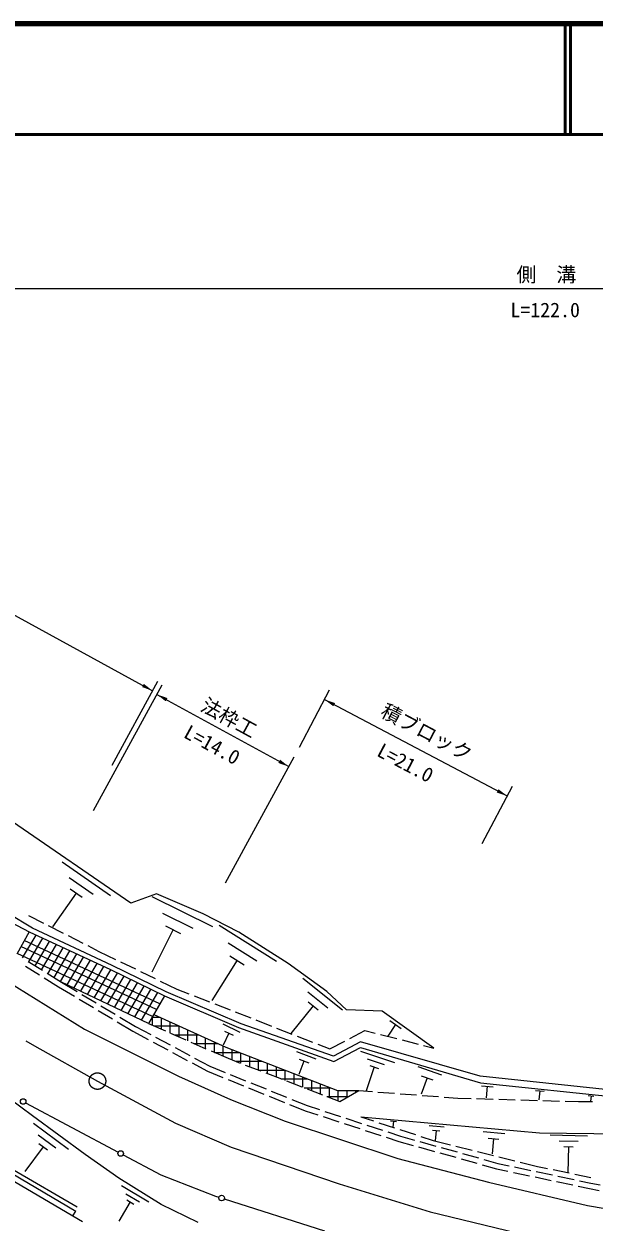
# Model space of a CAD drawing. Units: millimetres, scale not verified. Extents: x 40000 to 680000, y 20000 to 380000.
# Drawn here: x 459797 to 511369, y 271694 to 380000 of the extents above; entities that cross this region are included whole.
import ezdxf
from ezdxf.enums import TextEntityAlignment as Align

# ---------------------------------------------------------------- set-up
doc = ezdxf.new("R2010")
doc.units = ezdxf.units.MM
doc.header["$LTSCALE"] = 1000
doc.linetypes.add('CHAIN', pattern=[18.5, 12, -1.5, 3.5, -1.5])
for name, color, linetype, lineweight in [('M-BMK', 2, 'CHAIN', 13), ('M-STR-HTXT', 7, 'Continuous', 13), ('M-TTL', 2, 'Continuous', 140), ('M-TTL-LINE', 7, 'Continuous', 50), ('M-WORK', 1, 'Continuous', 13)]:
    doc.layers.add(name, color=color, linetype=linetype, lineweight=lineweight)
doc.styles.add('ＭＳ ゴシック', font='')
doc.styles.get('ＭＳ ゴシック').set_extended_font_data('MS Gothic')

# ---------------------------------------------------------------- blocks, each defined once
blk = doc.blocks.new('filled_arrow')
at = {"color": 0, "linetype": 'Continuous', "lineweight": -2}
blk.add_solid([(7.5, 1.25), (0, 0), (7.5, -1.25)], dxfattribs=at)

msp = doc.modelspace()

# ---------------------------------------------------------------- linework, layer by layer
at = {"layer": 'M-BMK'}
for p, q in [((428337, 307294), (460745, 287613)), ((460745, 287613), (466446, 284435)), ((466446, 284435), (473493, 280620)), ((473493, 280620), (478528, 278462)), ((478528, 278462), (488318, 275145)), ((488318, 275145), (496550, 272628)), ((496550, 272628), (504383, 270710))]:
    msp.add_line(p, q, dxfattribs=at)
msp.add_circle((466446, 284435), 750, dxfattribs=at)
at = {"layer": 'M-STR-HTXT'}
for p, q in [((448195, 356090), (565177, 356090)), ((440677, 336545), (471436, 319721)), ((467763, 313006), (471916, 320598)), ((466084, 308901), (472305, 320271)), ((484713, 314622), (487451, 319814)), ((471825, 319393), (483766, 312860)), ((486984, 318929), (503521, 310209)), ((478026, 302368), (484246, 313737)), ((501250, 305902), (503988, 311094))]:
    msp.add_line(p, q, dxfattribs=at)
at = {"layer": 'M-TTL'}
msp.add_line((680000, 380000), (40000, 380000), dxfattribs=at)
at = {"layer": 'M-TTL-LINE'}
for p, q in [((508747, 380000), (508747, 370000)), ((509247, 380000), (509247, 370000)), ((40000, 370000), (680000, 370000))]:
    msp.add_line(p, q, dxfattribs=at)
at = {"layer": 'M-WORK'}
for p, q in [((469463, 300534), (458767, 307873)), ((463249, 304270), (467624, 301221)), ((463885, 302852), (466073, 301327)), ((464521, 301433), (462387, 298371)), ((463974, 301814), (465068, 301052)), ((471781, 301360), (469463, 300534)), ((471358, 301137), (476843, 298406)), ((476017, 299548), (471781, 301360)), ((458044, 299097), (460255, 297924)), ((460562, 298271), (458359, 299585)), ((460217, 299393), (461555, 298714)), ((472320, 299631), (475062, 298266)), ((479241, 297896), (476017, 299548)), ((460255, 297924), (459140, 295917)), ((460255, 297924), (467621, 294514)), ((467790, 294896), (460562, 298271)), ((462001, 298488), (463339, 297810)), ((473281, 298126), (471370, 294286)), ((472596, 298467), (473967, 297784)), ((477456, 298541), (482647, 295286)), ((483690, 295072), (479241, 297896)), ((459680, 295578), (460891, 297630)), ((472084, 291426), (459823, 297142)), ((460250, 295220), (461505, 297346)), ((460820, 294861), (462119, 297062)), ((461392, 294504), (462733, 296778)), ((463785, 297584), (465123, 296906)), ((478266, 296948), (480861, 295321)), ((471422, 290270), (459175, 295980)), ((471777, 290900), (459526, 296612)), ((461962, 294146), (463347, 296493)), ((462533, 293788), (463961, 296209)), ((463103, 293430), (464575, 295925)), ((465569, 296680), (466586, 296165)), ((466586, 296165), (468078, 295441)), ((478426, 295763), (479724, 294949)), ((455243, 295346), (465260, 289139)), ((459932, 294830), (461202, 294033)), ((460193, 295256), (461464, 294459)), ((463708, 293129), (465189, 295640)), ((464322, 292844), (465803, 295356)), ((464926, 292544), (466417, 295072)), ((465539, 292258), (467032, 294788)), ((472674, 292499), (467790, 294896)), ((468528, 295223), (469878, 294569)), ((479075, 295356), (476797, 291722)), ((487206, 292541), (483690, 295072)), ((461626, 293767), (462937, 292945)), ((461887, 294194), (463197, 293372)), ((466150, 291969), (467646, 294503)), ((466762, 291681), (468253, 294207)), ((467369, 291384), (468860, 293912)), ((467621, 294514), (472497, 292143)), ((467982, 291098), (469468, 293616)), ((470328, 294351), (471678, 293696)), ((485022, 293748), (488611, 290878)), ((462937, 292945), (464360, 292098)), ((463197, 293372), (464614, 292529)), ((471058, 289639), (463197, 293372)), ((468594, 290811), (470075, 293321)), ((469205, 290520), (470683, 293026)), ((469816, 290230), (471290, 292730)), ((470424, 289936), (471899, 292436)), ((472127, 293478), (473619, 292755)), ((479441, 289621), (472674, 292499)), ((473619, 292755), (474724, 292323)), ((485489, 292492), (487283, 291057)), ((488964, 290863), (487206, 292541)), ((464790, 291842), (466079, 291075)), ((465043, 292273), (466332, 291506)), ((472497, 292143), (471058, 289639)), ((472497, 292143), (479210, 289293)), ((475190, 292142), (476587, 291596)), ((477053, 291414), (478450, 290869)), ((485507, 291594), (486404, 290877)), ((466508, 290819), (467797, 290052)), ((466762, 291250), (468051, 290483)), ((471429, 289477), (471429, 290285)), ((471533, 290467), (478052, 287502)), ((478916, 290687), (480313, 290141)), ((485956, 291236), (483947, 288723)), ((492215, 290757), (488964, 290863)), ((496877, 287426), (492215, 290757)), ((468227, 289796), (469650, 288949)), ((468480, 290227), (469896, 289384)), ((469896, 289384), (471268, 288647)), ((471058, 289639), (472597, 288967)), ((471397, 290229), (472055, 290229)), ((471539, 289429), (473814, 289429)), ((472229, 289128), (472229, 290150)), ((473029, 288778), (473029, 289786)), ((473829, 288429), (473829, 289422)), ((477784, 289601), (479328, 288873)), ((479210, 289293), (487815, 286203)), ((487789, 286691), (479441, 289621)), ((480779, 289960), (482176, 289414)), ((482642, 289232), (484039, 288687)), ((493417, 289545), (492708, 288510)), ((492899, 289899), (493934, 289190)), ((465260, 289139), (473785, 284877)), ((469650, 288949), (471038, 288203)), ((471708, 288410), (473029, 287700)), ((473056, 288767), (474430, 288166)), ((473371, 288629), (475573, 288629)), ((474629, 288079), (474629, 289058)), ((475429, 287730), (475429, 288694)), ((476229, 287381), (476229, 288330)), ((478338, 288774), (477828, 287693)), ((477952, 288956), (478724, 288592)), ((484505, 288505), (485902, 287960)), ((489279, 288288), (490643, 288998)), ((490643, 288998), (491578, 288762)), ((492063, 288640), (493517, 288273)), ((494002, 288151), (495457, 287785)), ((471479, 287966), (472800, 287256)), ((473240, 287019), (474562, 286309)), ((473470, 287463), (474791, 286753)), ((474888, 287966), (476263, 287366)), ((475202, 287829), (477331, 287829)), ((476721, 287166), (478260, 286494)), ((477029, 287031), (477029, 287967)), ((477034, 287029), (479270, 287029)), ((477829, 286682), (477829, 287603)), ((478052, 287502), (488149, 283585)), ((478629, 286351), (478629, 287278)), ((484462, 287104), (486195, 286437)), ((486368, 287778), (487473, 287347)), ((487473, 287347), (488836, 288057)), ((490239, 287987), (487789, 286691)), ((487815, 286203), (490239, 287481)), ((501056, 284871), (490239, 287987)), ((490239, 287481), (501109, 284284)), ((490239, 287154), (493321, 286127)), ((495942, 287662), (496877, 287426)), ((475002, 286072), (476390, 285326)), ((475231, 286516), (476603, 285779)), ((478260, 286494), (479352, 286071)), ((478943, 286229), (481332, 286229)), ((479429, 286041), (479429, 286967)), ((480229, 285731), (480229, 286657)), ((481029, 285421), (481029, 286347)), ((481829, 285111), (481829, 286036)), ((485129, 286251), (484662, 285037)), ((484695, 286417), (485562, 286084)), ((490855, 286435), (492396, 285922)), ((473785, 284877), (478474, 282772)), ((476390, 285326), (477799, 284757)), ((476603, 285779), (477991, 285219)), ((478455, 285032), (479845, 284470)), ((479819, 285890), (481217, 285348)), ((481008, 285429), (483395, 285429)), ((481684, 285168), (483082, 284626)), ((482629, 284801), (482629, 285726)), ((483429, 284491), (483429, 285416)), ((484229, 284182), (484229, 285105)), ((491472, 285716), (490753, 283559)), ((491086, 285844), (491857, 285588)), ((495429, 285754), (497561, 284990)), ((495733, 284924), (496799, 284541)), ((516996, 283166), (501056, 284871)), ((460575, 281308), (456466, 284333)), ((478262, 284570), (479653, 284009)), ((480117, 283822), (481508, 283260)), ((480309, 284283), (481700, 283722)), ((483074, 284629), (485457, 284629)), ((483549, 284445), (484947, 283903)), ((485029, 283872), (485029, 284795)), ((485139, 283829), (487520, 283829)), ((485829, 283562), (485829, 284485)), ((486629, 283252), (486629, 284175)), ((487429, 282942), (487429, 283864)), ((496266, 284732), (495731, 283240)), ((501109, 284284), (516987, 282606)), ((501180, 284021), (502239, 283922)), ((501709, 283971), (501610, 282913)), ((478474, 282772), (483429, 280801)), ((481972, 283073), (483363, 282512)), ((482164, 283535), (483555, 282973)), ((484018, 282786), (485406, 282226)), ((485414, 283723), (486812, 283181)), ((487204, 283029), (489148, 283029)), ((487279, 283000), (488371, 282577)), ((488149, 283585), (490089, 283576)), ((488229, 282632), (488229, 283585)), ((488371, 282577), (490089, 283576)), ((489029, 282960), (489029, 283581)), ((489829, 283426), (489829, 283578)), ((490089, 283576), (491324, 283483)), ((491822, 283445), (493318, 283331)), ((493817, 283294), (495312, 283180)), ((495811, 283142), (497307, 283029)), ((497805, 282991), (499040, 282897)), ((499040, 282897), (500247, 282862)), ((500747, 282847), (502246, 282803)), ((502746, 282789), (504245, 282745)), ((504745, 282730), (506244, 282686)), ((506059, 283585), (506870, 283510)), ((506464, 283547), (506388, 282737)), ((510835, 283128), (511357, 283079)), ((511096, 283104), (511047, 282582)), ((459944, 282477), (468326, 278006)), ((483826, 282324), (485235, 281756)), ((485235, 281756), (486382, 281381)), ((485406, 282226), (486540, 281855)), ((487015, 281700), (488441, 281233)), ((506744, 282671), (508243, 282627)), ((508743, 282613), (509950, 282577)), ((509950, 282577), (511218, 282583)), ((465335, 277792), (460575, 281308)), ((460653, 280638), (463840, 278280)), ((483429, 280801), (493606, 277444)), ((486857, 281225), (488283, 280759)), ((488758, 280604), (490184, 280137)), ((488916, 281078), (490342, 280612)), ((490282, 281199), (491414, 280831)), ((490282, 281199), (506449, 279751)), ((491889, 280676), (493316, 280213)), ((492952, 280835), (493503, 280784)), ((493228, 280809), (493176, 280258)), ((461096, 279571), (462689, 278392)), ((490659, 279982), (492085, 279516)), ((490817, 280456), (492243, 279990)), ((492718, 279835), (493852, 279464)), ((493791, 280058), (495218, 279595)), ((493852, 279464), (495132, 279105)), ((495693, 279440), (496825, 279072)), ((496466, 280428), (497805, 280303)), ((496763, 279995), (497433, 279932)), ((497098, 279964), (497010, 279026)), ((501352, 279890), (503291, 279708)), ((506449, 279751), (513949, 279672)), ((507392, 279580), (510789, 279486)), ((453584, 278492), (464214, 272255)), ((461539, 278503), (459888, 276273)), ((461141, 278798), (461937, 278209)), ((492560, 279360), (493707, 278985)), ((493707, 278985), (495000, 278623)), ((495481, 278488), (496925, 278084)), ((495613, 278970), (497058, 278566)), ((496825, 279072), (498387, 278684)), ((497539, 278431), (498984, 278026)), ((498872, 278563), (500328, 278201)), ((501782, 279263), (502752, 279172)), ((502267, 279217), (502140, 277860)), ((508227, 279047), (509926, 279000)), ((508638, 278526), (509487, 278502)), ((509062, 278514), (508996, 276136)), ((468375, 275669), (465335, 277792)), ((468767, 277770), (472180, 275950)), ((493606, 277444), (501811, 275286)), ((497407, 277949), (498851, 277544)), ((499333, 277409), (500777, 277005)), ((499465, 277891), (500909, 277487)), ((500813, 278081), (502268, 277719)), ((501391, 277352), (502671, 276993)), ((502754, 277598), (504209, 277237)), ((458923, 276387), (464598, 273057)), ((501259, 276870), (502551, 276508)), ((502551, 276508), (503581, 276289)), ((502671, 276993), (503690, 276777)), ((504070, 276186), (505538, 275874)), ((504180, 276674), (505647, 276362)), ((504695, 277116), (506256, 276728)), ((506136, 276259), (507603, 275948)), ((506256, 276728), (507170, 276538)), ((507659, 276437), (509128, 276132)), ((458746, 276085), (464483, 272681)), ((472223, 273278), (468375, 275669)), ((472180, 275950), (477115, 274042)), ((501811, 275286), (510789, 273181)), ((506027, 275771), (507494, 275460)), ((507983, 275356), (509451, 275045)), ((508093, 275844), (509560, 275533)), ((509618, 276031), (511086, 275726)), ((510049, 275429), (511069, 275213)), ((511069, 275213), (511921, 275051)), ((468615, 275003), (471106, 273510)), ((469013, 274256), (470259, 273509)), ((477115, 274042), (477439, 273939)), ((509940, 274941), (510970, 274723)), ((510970, 274723), (511830, 274559)), ((469412, 273509), (468367, 271765)), ((469101, 273695), (469723, 273322)), ((475545, 271638), (472223, 273278)), ((477916, 273787), (486971, 270913)), ((510789, 273181), (516837, 272142)), ((464214, 272255), (464483, 272681)), ((464214, 272255), (465088, 271750))]:
    msp.add_line(p, q, dxfattribs=at)
for centre in [(459723, 282595), (468546, 277888), (477678, 273863)]:
    msp.add_circle(centre, 250, dxfattribs=at)

# ---------------------------------------------------------------- block references
at = {"layer": 'M-STR-HTXT', "xscale": 133, "yscale": 133}
for p, rotation in [((471436, 319721), 151.3), ((471825, 319393), 331.3), ((486984, 318929), 332.2), ((483766, 312860), 151.3), ((503521, 310209), 152.2)]:
    msp.add_blockref('filled_arrow', p, dxfattribs=dict(at, rotation=rotation))

# ---------------------------------------------------------------- texts
at = {"layer": 'M-STR-HTXT', "style": 'ＭＳ ゴシック'}
msp.add_text('側\u3000溝', height=1320, dxfattribs=at).set_placement((504357, 357344), align=Align.MIDDLE_LEFT)
msp.add_text('L=122.0', height=1320, dxfattribs=at).set_placement((506949, 353092), align=Align.BOTTOM_CENTER)
for s, rotation, p in [('法枠工', 331.316, (475983, 318580)), ('積ブロック', 332.197, (492248, 318061))]:
    msp.add_text(s, height=1320, rotation=rotation, dxfattribs=at).set_placement(p, align=Align.MIDDLE_LEFT)
for s, rotation, p in [('L=14.0', 331.316, (476316, 313912)), ('L=21.0', 332.197, (493819, 312274))]:
    msp.add_text(s, height=1320, rotation=rotation, dxfattribs=at).set_placement(p, align=Align.BOTTOM_CENTER)

doc.saveas('drawing.dxf')
